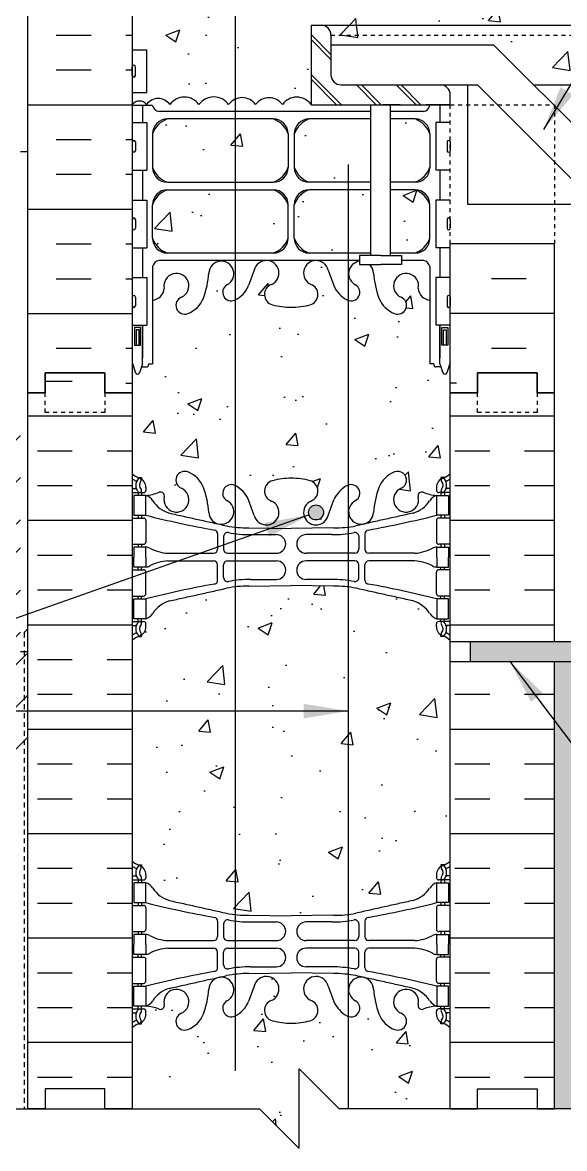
# Model space of a CAD drawing. Header units: inches. Extents: x 165.3 to 223.2, y 175.4 to 253.3.
# Drawn here: x 184.97 to 198.61, y 206.06 to 234.36 of the extents above; entities that cross this region are included whole.
import ezdxf

# ---------------------------------------------------------------- set-up
doc = ezdxf.new("R2010")
doc.units = ezdxf.units.IN
doc.header["$LTSCALE"] = 0.5
doc.header["$MEASUREMENT"] = 0
doc.linetypes.add('DASHED2', pattern=[0.375, 0.25, -0.125])
doc.linetypes.add('HIDDEN2', pattern=[0.1875, 0.125, -0.0625])
for name, color, linetype in [('HATCH', 12, 'Continuous'), ('Hidden2', 12, 'HIDDEN2'), ('line25', 2, 'Continuous'), ('LINE3', 3, 'Continuous'), ('LINE50', 5, 'Continuous'), ('LINE9', 9, 'Continuous'), ('TEXT', 4, 'Continuous'), ('Web_Edge', 9, 'Continuous')]:
    doc.layers.add(name, color=color, linetype=linetype)
doc.styles.add('DIM', font='romans.shx', dxfattribs={"width": 0.7})
doc.dimstyles.new('ext_12', dxfattribs={"dimscale": 12, "dimtxt": 0.075, "dimasz": 0.09375, "dimexe": 0.09375, "dimexo": 0.0625, "dimgap": 0.0625, "dimtad": 1, "dimdec": 1, "dimzin": 2, "dimdsep": 46, "dimlunit": 4, "dimtxsty": 'DIM', "dimcen": 0.09, "dimdle": 0.09375, "dimclrt": 4, "dimadec": 0, "dimazin": 0, "dimtfac": 1, "dimtdec": 1, "dimtmove": 2, "dimatfit": 3, "dimfxl": 1, "dimfrac": 2, "dimtolj": 1, "dimtzin": 0, "dimarcsym": 0})
pattern_1 = [(50, (0, 0), (3.5863, -0.31376), [0.375, -4.125]), (355, (0, 0), (-0.693757, 3.76096), [0.3, -3.3]), (100.4514, (0.299, -0.026), (2.892544, 3.4472), [0.3187, -3.50571]), (46.1842, (0, 1), (5.336207, -0.827596), [0.5625, -6.1875]), (96.6356, (0.4447, 0.931), (4.67331, 4.87059), [0.47805, -5.25857]), (351.1842, (0, 1), (4.67331, 4.87059), [0.45, -4.95]), (21, (0.5, 0.75), (2.984535, -2.013094), [0.375, -4.125]), (326, (0.5, 0.75), (1.216577, 3.62575), [0.3, -3.3]), (71.4514, (0.7487, 0.5822), (4.201112, 1.612656), [0.3187, -3.50571]), (37.5, (0, 0), (0.0607993, 1.6644693), [0, -3.26, 0, -3.35, 0, -3.3125]), (7.5, (0, 0), (1.315348, 1.972059), [0, -1.91, 0, -3.185, 0, -1.2625]), (327.5, (-1.115, 0), (2.669112, -0.1127744), [0, -1.25, 0, -3.9, 0, -5.175]), (317.5, (-1.615, 0), (2.915931, 0.500525), [0, -1.625, 0, -2.59, 0, -3.675])]

msp = doc.modelspace()

# ---------------------------------------------------------------- hatches: boundary and pattern name
at = {"layer": 'HATCH'}
h = msp.add_hatch(dxfattribs=at)
h.set_pattern_fill('AR-CONC', color=256, scale=0.5)
h.set_pattern_definition(pattern_1)
h.paths.add_polyline_path([(192.233, 234.298), (192.483, 234.298), (222.248, 234.298), (222.248, 235.548), (195.733, 235.548), (195.733, 235.632, 0.356777), (195.444, 235.501, 0.77579), (195.4, 235.597, 0.520567), (194.982, 235.597, 0.520567), (194.642, 235.597, 0.520567), (194.318, 235.558, 0.520567), (194.003, 235.558, 0.520567), (193.655, 235.558, 0.520567), (193.363, 235.558, 0.542707), (193.231, 235.548, 0.542707), (193.1, 235.558, 0.520567), (192.808, 235.558, 0.520567), (192.46, 235.558, 0.520567), (192.144, 235.558, 0.520567), (191.82, 235.597, 0.520567), (191.481, 235.597, 0.520567), (191.062, 235.597, 0.77579), (191.019, 235.501, 0.570299), (190.588, 235.534, 0.520567), (190.344, 235.534, 0.520567), (190.02, 235.534, 0.520567), (189.751, 235.534, 0.520567), (189.325, 235.534, 0.520567), (188.938, 235.534, 0.520567), (188.796, 235.534, 0.520567), (188.535, 235.542, 0.465708), (188.243, 235.557), (188.243, 234.972), (188.098, 234.972), (188.098, 234.432), (187.733, 234.432), (187.733, 233.682), (188.098, 233.682), (188.098, 232.602), (187.733, 232.602), (187.733, 232.294, -0.531885), (188.089, 232.3, -0.520567), (188.678, 232.3, -0.520567), (189.412, 232.3, -0.520567), (190.158, 232.3, -0.520567), (190.838, 232.3, -0.520567), (191.511, 232.3, -0.520546), (192.233, 232.3)])
h.paths.add_polyline_path([(195.223, 227.387, -0.380392), (194.93, 227.682, 2.087231), (194.496, 227.458, -1), (194.332, 227.049, -0.227838), (193.928, 227.473, -0.06598), (193.803, 228.082, 0.180224), (193.707, 228.279), (193.454, 228.279), (193.454, 228.362, 0.717886), (193.332, 227.781, -1.059167), (193.126, 227.399, -0.16372), (192.804, 227.753), (192.662, 228.14, 1.612474), (192.23, 227.78, -0.734872), (192.207, 227.269, -0.068475), (191.733, 227.207, -0.068475), (191.259, 227.269, -0.734872), (191.235, 227.78, 1.612474), (190.804, 228.14), (190.661, 227.753, -0.16372), (190.339, 227.399, -1.059167), (190.133, 227.781, 1.629604), (189.662, 228.082, -0.06598), (189.538, 227.473, -0.227838), (189.133, 227.049, -1), (188.97, 227.458, 2.087231), (188.536, 227.682, -0.380397), (188.243, 227.387), (188.243, 225.786), (188.143, 225.786), (188.143, 225.756, -0.414214), (188.093, 225.706), (187.967, 225.706), (187.924, 225.574, -0.725737), (187.818, 225.556), (187.733, 225.816), (187.733, 225.057), (187.733, 223.023, 0.088416), (187.879, 222.925), (187.969, 222.925), (187.969, 222.884, -0.249069), (188.079, 222.676), (188.079, 222.609, -0.414214), (188.016, 222.546), (188.074, 222.476, 0.085348), (188.403, 222.552, -0.669601), (188.536, 222.432, 2.087231), (188.97, 222.657, -1), (189.133, 223.065, -0.227838), (189.538, 222.641, -0.06598), (189.662, 222.032, 1.629604), (190.133, 222.333, -1.059167), (190.339, 222.715, -0.16372), (190.661, 222.361), (190.804, 221.974, 1.612474), (191.235, 222.334, -0.734872), (191.259, 222.845, -0.068475), (191.733, 222.907, -0.068475), (192.207, 222.845, -0.734872), (192.23, 222.334, 1.612474), (192.662, 221.974), (192.804, 222.361, -0.16372), (193.126, 222.715, -1.059167), (193.332, 222.333, 1.629604), (193.803, 222.032, -0.06598), (193.928, 222.641, -0.227838), (194.332, 223.065, -1), (194.496, 222.657, 2.087231), (194.93, 222.432, -0.669601), (195.062, 222.552, 0.085348), (195.392, 222.476), (195.449, 222.546, -0.414214), (195.387, 222.609), (195.387, 222.676, -0.249069), (195.497, 222.884), (195.497, 222.925), (195.587, 222.925, 0.088416), (195.733, 223.023), (195.733, 225.057), (195.733, 225.816), (195.654, 225.574, -0.725737), (195.548, 225.556), (195.499, 225.706), (195.373, 225.706, -0.414214), (195.323, 225.756), (195.323, 225.786), (195.223, 225.786)])
h.paths.add_polyline_path([(191.936, 208.057), (192.936, 207.057), (195.733, 207.057), (195.733, 209.091, 0.088416), (195.587, 209.189), (195.497, 209.189), (195.497, 209.23, -0.249069), (195.387, 209.438), (195.387, 209.505, -0.414214), (195.449, 209.568), (195.392, 209.638, 0.085348), (195.062, 209.562, -0.669601), (194.93, 209.682, 2.087231), (194.496, 209.458, -1), (194.332, 209.049, -0.227838), (193.928, 209.473, -0.06598), (193.803, 210.082, 1.629604), (193.332, 209.781, -1.059167), (193.126, 209.399, -0.16372), (192.804, 209.753), (192.662, 210.14, 1.612474), (192.23, 209.78, -0.734872), (192.207, 209.269, -0.068475), (191.733, 209.207, -0.068475), (191.259, 209.269, -0.734872), (191.235, 209.78, 1.612474), (190.804, 210.14), (190.661, 209.753, -0.16372), (190.339, 209.399, -1.059167), (190.133, 209.781, 1.629604), (189.662, 210.082, -0.06598), (189.538, 209.473, -0.227838), (189.133, 209.049, -1), (188.97, 209.458, 2.087231), (188.536, 209.682, -0.669601), (188.403, 209.562, 0.085348), (188.074, 209.638), (188.016, 209.568, -0.414214), (188.079, 209.505), (188.079, 209.438, -0.249069), (187.969, 209.23), (187.969, 209.189), (187.879, 209.189, 0.088416), (187.733, 209.091), (187.733, 207.057), (190.936, 207.057), (191.936, 206.057)])
edge = h.paths.add_edge_path()
edge.add_arc((195.387, 218.469), 0.5, 46.2109, 66.4218)
edge.add_line((195.587, 218.928), (195.497, 218.928))
edge.add_line((195.497, 218.928), (195.497, 218.969))
edge.add_arc((195.637, 219.176), 0.25, 180, 235.9442, ccw=False)
edge.add_line((195.387, 219.176), (195.387, 219.244))
edge.add_arc((195.449, 219.244), 0.0625, 90, 180, ccw=False)
edge.add_line((195.449, 219.306), (195.392, 219.376))
edge.add_arc((195.514, 219.719), 0.364, 212.0424, 250.3387, ccw=False)
edge.add_arc((194.591, 219.108), 0.743, 34.228, 73.8107)
edge.add_spline(control_points=[(194.798, 219.822), (193.361, 220.142)], knot_values=[0, 0, 1, 1], degree=1, periodic=0)
edge.add_arc((192.805, 217.211), 2.984, 79.2546, 90.0995)
edge.add_line((192.799, 220.195), (191.733, 220.21))
edge.add_line((191.733, 220.21), (190.666, 220.195))
edge.add_arc((190.661, 217.211), 2.984, 89.9005, 100.7454)
edge.add_spline(control_points=[(190.105, 220.142), (188.667, 219.822)], knot_values=[0, 0, 1, 1], degree=1, periodic=0)
edge.add_arc((188.874, 219.108), 0.743, 106.1893, 145.772)
edge.add_arc((187.951, 219.719), 0.364, 289.6613, 327.9576, ccw=False)
edge.add_line((188.074, 219.376), (188.016, 219.306))
edge.add_arc((188.016, 219.244), 0.0625, 0, 90, ccw=False)
edge.add_line((188.079, 219.244), (188.079, 219.176))
edge.add_arc((187.829, 219.176), 0.25, 304.0558, 360, ccw=False)
edge.add_line((187.969, 218.969), (187.969, 218.928))
edge.add_line((187.969, 218.928), (187.879, 218.928))
edge.add_arc((188.079, 218.469), 0.5, 113.5782, 133.7891)
edge.add_line((187.733, 218.83), (187.733, 213.284))
edge.add_arc((188.079, 213.645), 0.5, 226.2109, 246.4218)
edge.add_line((187.879, 213.186), (187.969, 213.186))
edge.add_line((187.969, 213.186), (187.969, 213.145))
edge.add_arc((187.829, 212.938), 0.25, 0, 55.9442, ccw=False)
edge.add_line((188.079, 212.938), (188.079, 212.87))
edge.add_arc((188.016, 212.87), 0.0625, -90, 0, ccw=False)
edge.add_line((188.016, 212.808), (188.074, 212.738))
edge.add_arc((187.951, 212.395), 0.364, 32.0424, 70.3387, ccw=False)
edge.add_arc((188.874, 213.006), 0.743, 214.228, 253.8107)
edge.add_spline(control_points=[(188.667, 212.292), (190.105, 211.972)], knot_values=[0, 0, 1, 1], degree=1, periodic=0)
edge.add_arc((190.661, 214.903), 2.984, 259.2546, 270.0995)
edge.add_line((190.666, 211.919), (191.733, 211.904))
edge.add_line((191.733, 211.904), (192.799, 211.919))
edge.add_arc((192.805, 214.903), 2.984, 269.9005, 280.7454)
edge.add_spline(control_points=[(193.361, 211.972), (194.798, 212.292)], knot_values=[0, 0, 1, 1], degree=1, periodic=0)
edge.add_arc((194.591, 213.006), 0.743, 286.1893, 325.772)
edge.add_arc((195.514, 212.395), 0.364, 109.6613, 147.9576, ccw=False)
edge.add_line((195.392, 212.738), (195.449, 212.808))
edge.add_arc((195.449, 212.87), 0.0625, 180, 270, ccw=False)
edge.add_line((195.387, 212.87), (195.387, 212.938))
edge.add_arc((195.637, 212.938), 0.25, 124.0558, 180, ccw=False)
edge.add_line((195.497, 213.145), (195.497, 213.186))
edge.add_line((195.497, 213.186), (195.587, 213.186))
edge.add_arc((195.387, 213.645), 0.5, 293.5782, 313.7891)
edge.add_line((195.733, 213.284), (195.733, 218.83))
h.paths.add_polyline_path([(195.733, 245.091, 0.088416), (195.587, 245.189), (195.497, 245.189), (195.497, 245.23, -0.249069), (195.387, 245.438), (195.387, 245.505, -0.414214), (195.449, 245.568), (195.392, 245.638, 0.085348), (195.062, 245.562, -0.669601), (194.93, 245.682, 2.087231), (194.496, 245.458, -1), (194.332, 245.049, -0.227838), (193.928, 245.473, -0.06598), (193.803, 246.082, 1.629604), (193.332, 245.781, -1.059167), (193.126, 245.399, -0.16372), (192.804, 245.753), (192.662, 246.14, 1.612474), (192.23, 245.78, -0.734872), (192.207, 245.269, -0.068475), (191.733, 245.207, -0.068475), (191.259, 245.269, -0.734872), (191.235, 245.78, 1.612474), (190.804, 246.14), (190.661, 245.753, -0.16372), (190.339, 245.399, -1.059167), (190.133, 245.781, 1.629604), (189.662, 246.082, -0.06598), (189.538, 245.473, -0.227838), (189.133, 245.049, -1), (188.97, 245.458, 2.087231), (188.536, 245.682, -0.669601), (188.403, 245.562, 0.085348), (188.074, 245.638), (188.016, 245.568, -0.414214), (188.079, 245.505), (188.079, 245.438, -0.249069), (187.969, 245.23), (187.969, 245.189), (187.879, 245.189, 0.088416), (187.733, 245.091), (187.733, 243.057), (187.733, 242.298), (187.812, 242.54, -0.725737), (187.918, 242.558), (187.967, 242.408), (188.093, 242.408, -0.414214), (188.143, 242.358), (188.143, 242.328), (188.243, 242.328), (188.243, 240.727, -0.380397), (188.536, 240.432, 2.087231), (188.97, 240.657, -1), (189.133, 241.065, -0.227838), (189.538, 240.641, -0.06598), (189.662, 240.032, 1.629604), (190.133, 240.333, -1.059167), (190.339, 240.715, -0.16372), (190.661, 240.361), (190.804, 239.974, 1.612474), (191.235, 240.334, -0.734872), (191.259, 240.845, -0.068475), (191.733, 240.907, -0.068475), (192.207, 240.845, -0.734872), (192.23, 240.334, 1.612474), (192.662, 239.974), (192.804, 240.361, -0.16372), (193.126, 240.715, -1.059167), (193.332, 240.333, 1.629604), (193.803, 240.032, -0.06598), (193.928, 240.641, -0.227838), (194.332, 241.065, -1), (194.496, 240.657, 2.087231), (194.93, 240.432, -0.380392), (195.223, 240.727), (195.223, 242.328), (195.323, 242.328), (195.323, 242.358, -0.414214), (195.373, 242.408), (195.499, 242.408), (195.542, 242.54, -0.725737), (195.648, 242.558), (195.733, 242.298), (195.733, 243.057)])
edge = h.paths.add_edge_path()
edge.add_line((195.733, 252.057), (192.733, 252.057))
edge.add_line((192.733, 252.057), (191.733, 253.057))
edge.add_line((191.733, 253.057), (191.733, 251.057))
edge.add_line((191.733, 251.057), (190.733, 252.057))
edge.add_line((190.733, 252.057), (187.733, 252.057))
edge.add_line((187.733, 252.057), (187.733, 249.284))
edge.add_arc((188.079, 249.645), 0.5, 226.2109, 246.4218)
edge.add_line((187.879, 249.186), (187.969, 249.186))
edge.add_line((187.969, 249.186), (187.969, 249.145))
edge.add_arc((187.829, 248.938), 0.25, 0, 55.9442, ccw=False)
edge.add_line((188.079, 248.938), (188.079, 248.87))
edge.add_arc((188.016, 248.87), 0.0625, -90, 0, ccw=False)
edge.add_line((188.016, 248.808), (188.074, 248.738))
edge.add_arc((187.951, 248.395), 0.364, 32.0424, 70.3387, ccw=False)
edge.add_arc((188.874, 249.006), 0.743, 214.228, 253.8107)
edge.add_spline(control_points=[(188.667, 248.292), (190.105, 247.972)], knot_values=[0, 0, 1, 1], degree=1, periodic=0)
edge.add_arc((190.661, 250.903), 2.984, 259.2546, 270.0995)
edge.add_line((190.666, 247.919), (191.733, 247.904))
edge.add_line((191.733, 247.904), (192.799, 247.919))
edge.add_arc((192.805, 250.903), 2.984, 269.9005, 280.7454)
edge.add_spline(control_points=[(193.361, 247.972), (194.798, 248.292)], knot_values=[0, 0, 1, 1], degree=1, periodic=0)
edge.add_arc((194.591, 249.006), 0.743, 286.1893, 325.772)
edge.add_arc((195.514, 248.395), 0.364, 109.6613, 147.9576, ccw=False)
edge.add_line((195.392, 248.738), (195.449, 248.808))
edge.add_arc((195.449, 248.87), 0.0625, 180, 270, ccw=False)
edge.add_line((195.387, 248.87), (195.387, 248.938))
edge.add_arc((195.637, 248.938), 0.25, 124.0558, 180, ccw=False)
edge.add_line((195.497, 249.145), (195.497, 249.186))
edge.add_line((195.497, 249.186), (195.587, 249.186))
edge.add_arc((195.387, 249.645), 0.5, 293.5782, 313.7891)
edge.add_line((195.733, 249.284), (195.733, 252.057))
h.paths.add_polyline_path([(191.656, 229.784, 0.225652), (191.281, 230.159), (188.618, 230.159, 0.225652), (188.243, 229.784), (188.243, 228.943, 0.225652), (188.618, 228.568), (191.281, 228.568, 0.225652), (191.656, 228.943)])
h.paths.add_polyline_path([(191.656, 231.565, 0.225652), (191.281, 231.94), (188.618, 231.94, 0.225652), (188.243, 231.565), (188.243, 230.724, 0.225652), (188.618, 230.349), (191.281, 230.349, 0.225652), (191.656, 230.724)])
h.paths.add_polyline_path([(193.733, 231.94), (192.184, 231.94, 0.225652), (191.809, 231.565), (191.809, 230.724, 0.225652), (192.184, 230.349), (193.733, 230.349)])
h.paths.add_polyline_path([(193.733, 230.159), (192.184, 230.159, 0.225652), (191.809, 229.784), (191.809, 228.943, 0.225652), (192.184, 228.568), (193.733, 228.568)])
h.paths.add_polyline_path([(195.223, 231.565, 0.225652), (194.848, 231.94), (194.233, 231.94), (194.233, 230.349), (194.848, 230.349, 0.225652), (195.223, 230.724)])
h.paths.add_polyline_path([(195.223, 229.784, 0.225652), (194.848, 230.159), (194.233, 230.159), (194.233, 228.568), (194.848, 228.568, 0.225652), (195.223, 228.943)])
h.paths.add_polyline_path([(191.656, 237.39, 0.225652), (191.281, 237.765), (188.618, 237.765, 0.225652), (188.243, 237.39), (188.243, 236.549, 0.225652), (188.618, 236.174), (191.281, 236.174, 0.225652), (191.656, 236.549)])
h.paths.add_polyline_path([(195.223, 237.39, 0.225652), (194.848, 237.765), (192.184, 237.765, 0.225652), (191.809, 237.39), (191.809, 236.549, 0.225652), (192.184, 236.174), (194.848, 236.174, 0.225652), (195.223, 236.549)])
h.paths.add_polyline_path([(195.223, 239.171, 0.225652), (194.848, 239.546), (192.184, 239.546, 0.225652), (191.809, 239.171), (191.809, 238.33, 0.225652), (192.184, 237.955), (194.848, 237.955, 0.225652), (195.223, 238.33)])
h.paths.add_polyline_path([(191.656, 239.171, 0.225652), (191.281, 239.546), (188.618, 239.546, 0.225652), (188.243, 239.171), (188.243, 238.33, 0.225652), (188.618, 237.955), (191.281, 237.955, 0.225652), (191.656, 238.33)])
h.paths.add_polyline_path([(195.223, 235.838, 0.268138), (195.062, 235.986), (188.404, 235.986, 0.268156), (188.243, 235.838), (188.243, 235.557, -0.465708), (188.535, 235.542, -0.520567), (188.796, 235.534, -0.520567), (188.938, 235.534, -0.520567), (189.325, 235.534, -0.520567), (189.751, 235.534, -0.520567), (190.02, 235.534, -0.520567), (190.344, 235.534, -0.520567), (190.588, 235.534, -0.520567), (190.999, 235.534, -0.520567), (191.062, 235.597, -0.520567), (191.481, 235.597, -0.520567), (191.82, 235.597, -0.520567), (192.144, 235.558, -0.520567), (192.46, 235.558, -0.520567), (192.808, 235.558, -0.520567), (193.1, 235.558, -0.542707), (193.231, 235.548, -0.542707), (193.363, 235.558, -0.520567), (193.655, 235.558, -0.520567), (194.003, 235.558, -0.520567), (194.318, 235.558, -0.520567), (194.642, 235.597, -0.520567), (194.982, 235.597, -0.277855), (195.223, 235.704)])
h.paths.add_polyline_path([(222.248, 234.048), (192.733, 234.048), (192.733, 233.798), (196.834, 233.798), (197.834, 232.798), (222.248, 232.798)], flags=17)
h = msp.add_hatch(dxfattribs=at)
h.set_pattern_fill('AR-SAND', color=256, scale=0.25, style=0)
h.set_pattern_definition([(37.5, (198.7544, 241.9739), (-0.0157483, 0.481706), [0, -0.38, 0, -0.425, 0, -0.40625]), (7.5, (198.7544, 241.9739), (0.442444, 0.705537), [0, -0.205, 0, -0.3425, 0, -0.13125]), (327.5, (198.4469, 241.9739), (0.7785355, 0.0014148), [0, -0.125, 0, -0.45, 0, -0.5875]), (317.5, (198.4469, 241.9739), (0.751532, 0.219419), [0, -0.0625, 0, -0.295, 0, -0.3375])])
h.paths.add_polyline_path([(198.858, 252.057), (198.358, 252.057), (198.358, 243.057), (198.358, 235.548), (198.858, 235.548)])
h.paths.add_polyline_path([(198.858, 218.298), (198.358, 218.298), (198.358, 207.057), (198.858, 207.057)])
h.paths.add_polyline_path([(222.248, 218.298), (222.248, 218.798), (196.233, 218.798), (196.233, 218.298)])
h = msp.add_hatch(dxfattribs=at)
h.set_pattern_fill('INSUL', color=256, scale=7, style=0)
h.set_pattern_definition([(0, (-2738.4288, -171.9525), (0, 2.625), []), (0, (-2738.4288, -171.0775), (0, 2.625), [0.875, -0.875]), (0, (-2738.4288, -170.2025), (0, 2.625), [0.875, -0.875])])
h.paths.add_polyline_path([(185.108, 225.057), (185.545, 225.057), (185.545, 225.557), (187.045, 225.557), (187.045, 225.057), (187.733, 225.057), (187.733, 243.057), (187.045, 243.057), (187.045, 243.557), (185.545, 243.557), (185.545, 243.057), (185.108, 243.057)])
h = msp.add_hatch(dxfattribs=at)
h.set_pattern_fill('AR-CONC', color=256, scale=0.5)
h.set_pattern_definition(pattern_1)
h.paths.add_polyline_path([(222.248, 234.298), (192.483, 234.298, -0.414214), (192.733, 234.048), (222.248, 234.048)])
h = msp.add_hatch(dxfattribs=at)
h.set_pattern_fill('INSUL', color=256, scale=7, style=0)
h.set_pattern_definition([(0, (197.5985, 221.849), (0, 2.625), []), (0, (197.5985, 222.724), (0, 2.625), [0.875, -0.875]), (0, (197.5985, 223.599), (0, 2.625), [0.875, -0.875])])
h.paths.add_polyline_path([(198.358, 225.057), (197.92, 225.057), (197.92, 224.557), (196.42, 224.557), (196.42, 225.057), (195.733, 225.057), (195.733, 218.798), (198.358, 218.798)])
h.paths.add_polyline_path([(198.358, 218.298), (195.733, 218.298), (195.733, 207.057), (198.358, 207.057)])
h.paths.add_polyline_path([(185.108, 207.057), (185.545, 207.057), (185.545, 207.557), (187.045, 207.557), (187.045, 207.057), (187.733, 207.057), (187.733, 225.057), (187.045, 225.057), (187.045, 225.557), (185.545, 225.557), (185.545, 225.057), (185.108, 225.057)])
h = msp.add_hatch(dxfattribs=at)
h.set_pattern_fill('EARTH', color=256, scale=8, angle=45, style=0)
h.set_pattern_definition([(45, (77.2483, 37.8244), (2e-16, 2.828427), [2, -2]), (45, (76.718, 38.3547), (2e-16, 2.828427), [2, -2]), (45, (76.1877, 38.885), (2e-16, 2.828427), [2, -2]), (135, (76.1877, 39.2386), (-2.828427, 4e-16), [2, -2]), (135, (76.718, 39.769), (-2.828427, 4e-16), [2, -2]), (135, (77.2483, 40.2993), (-2.828427, 4e-16), [2, -2])])
h.paths.add_polyline_path([(184.92, 224.548), (166.924, 224.233), (166.924, 223.124), (168.357, 222.198), (170.405, 221.264), (173.121, 219.04), (175.48, 217.75), (179.977, 216.46), (185.108, 216.069), (185.108, 218.548), (184.92, 218.548)])
at = {"layer": 'LINE3'}
msp.add_hatch(color=256, dxfattribs=at).paths.add_polyline_path([(192.169, 222.047, 1), (192.544, 222.047, 1)])

# ---------------------------------------------------------------- linework, layer by layer
at = {"layer": 'HATCH'}
for p, q in [((192.233, 234.062), (192.733, 233.562)), ((192.233, 233.937), (192.733, 233.437)), ((192.233, 233.062), (192.997, 232.298)), ((192.233, 232.937), (192.872, 232.298)), ((193.372, 232.798), (193.872, 232.298)), ((193.497, 232.798), (193.997, 232.298)), ((194.372, 232.798), (194.872, 232.298)), ((194.497, 232.798), (194.997, 232.298)), ((197.644, 228.798), (196.769, 228.798)), ((197.644, 227.923), (196.769, 227.923)), ((198.358, 227.048), (195.733, 227.048)), ((197.644, 226.173), (196.769, 226.173)), ((195.894, 225.298), (195.733, 225.298))]:
    msp.add_line(p, q, dxfattribs=at)
msp.add_lwpolyline([(192.233, 232.3, 0.520567), (191.511, 232.3, 0.520567), (190.838, 232.3, 0.520567), (190.158, 232.3, 0.520567), (189.412, 232.3, 0.520567), (188.678, 232.3, 0.520567), (188.089, 232.3, 0.520567), (187.737, 232.3)], format="xyb", dxfattribs=at)
at = {"layer": 'Hidden2', "linetype": 'HIDDEN2'}
msp.add_line((192.733, 234.048), (222.248, 234.048), dxfattribs=at)
at = {"layer": 'Hidden2'}
for p, q in [((195.733, 228.798), (195.733, 232.298)), ((195.733, 232.298), (198.358, 232.298)), ((198.358, 232.298), (198.358, 228.798))]:
    msp.add_line(p, q, dxfattribs=at)
at = {"layer": 'line25'}
for p, q in [((187.733, 243.057), (187.733, 225.057)), ((192.233, 234.298), (192.233, 232.298)), ((192.233, 234.298), (192.483, 234.298)), ((192.733, 234.048), (192.733, 233.048)), ((187.733, 233.682), (188.098, 233.682)), ((188.098, 232.602), (188.098, 233.682)), ((192.983, 232.798), (195.483, 232.798)), ((187.733, 232.602), (188.098, 232.602)), ((195.733, 232.298), (195.733, 232.548)), ((192.233, 232.298), (195.733, 232.298)), ((193.733, 228.505), (193.733, 232.298)), ((194.233, 228.505), (194.233, 232.298)), ((187.733, 231.852), (188.098, 231.852)), ((188.098, 231.852), (188.098, 230.652)), ((195.733, 231.852), (195.368, 231.852)), ((195.368, 231.852), (195.368, 230.652)), ((187.733, 230.652), (188.098, 230.652)), ((195.733, 230.652), (195.368, 230.652)), ((187.733, 229.902), (188.098, 229.902)), ((188.098, 229.902), (188.098, 228.702)), ((195.733, 229.902), (195.368, 229.902)), ((195.368, 229.902), (195.368, 228.702)), ((195.733, 225.057), (195.733, 228.798)), ((198.358, 228.798), (195.733, 228.798)), ((187.733, 228.702), (188.098, 228.702)), ((195.733, 228.702), (195.368, 228.702)), ((187.733, 227.952), (188.098, 227.952)), ((188.098, 227.952), (188.098, 226.752)), ((195.733, 227.952), (195.368, 227.952)), ((195.368, 227.952), (195.368, 226.752)), ((187.733, 226.752), (188.098, 226.752)), ((195.733, 226.752), (195.368, 226.752)), ((187.733, 225.057), (187.733, 207.057)), ((195.733, 207.057), (195.733, 225.057))]:
    msp.add_line(p, q, dxfattribs=at)
for points in [[(193.983, 228.505), (193.454, 228.505), (193.454, 228.279), (193.983, 228.279)], [(193.983, 228.505), (194.511, 228.505), (194.511, 228.279), (194.252, 228.279)], [(194.252, 228.279), (193.983, 228.279)]]:
    msp.add_lwpolyline(points, dxfattribs=at)
for centre, start, end in [((192.483, 234.048), 0, 90), ((192.983, 233.048), 180, 270), ((195.483, 232.548), 0, 90)]:
    msp.add_arc(centre, 0.25, start, end, dxfattribs=at)
at = {"layer": 'LINE3'}
for p, q in [((190.319, 252.057), (190.319, 208.013)), ((193.167, 230.798), (193.167, 207.057))]:
    msp.add_line(p, q, dxfattribs=at)
msp.add_circle((192.357, 222.047), 0.188, dxfattribs=at)
at = {"layer": 'LINE50'}
for p, q in [((185.108, 225.057), (185.108, 243.057)), ((198.358, 225.057), (198.358, 228.798)), ((185.108, 207.057), (185.108, 225.057)), ((198.358, 218.798), (198.358, 225.057)), ((198.358, 207.057), (198.358, 218.298))]:
    msp.add_line(p, q, dxfattribs=at)
for points in [[(185.108, 225.057), (185.545, 225.057), (185.545, 225.557), (187.045, 225.557), (187.045, 225.057), (187.733, 225.057)], [(187.733, 225.057), (187.045, 225.057), (187.045, 225.557), (185.545, 225.557), (185.545, 225.057), (185.108, 225.057)], [(198.358, 225.057), (197.92, 225.057), (197.92, 225.557), (196.42, 225.557), (196.42, 225.057), (195.733, 225.057)], [(195.733, 225.057), (196.42, 225.057), (196.42, 225.557), (197.92, 225.557), (197.92, 225.057), (198.358, 225.057)], [(187.733, 207.057), (187.045, 207.057), (187.045, 207.557), (185.545, 207.557), (185.545, 207.057), (185.108, 207.057)], [(195.733, 207.057), (196.42, 207.057), (196.42, 207.557), (197.92, 207.557), (197.92, 207.057), (198.358, 207.057)]]:
    msp.add_lwpolyline(points, dxfattribs=at)
at = {"layer": 'LINE9'}
for p, q in [((192.483, 234.298), (222.248, 234.298)), ((196.834, 233.798), (192.733, 233.798)), ((196.834, 233.798), (209.459, 221.173)), ((187.773, 233.292), (187.773, 233.292)), ((187.733, 233.032), (187.733, 233.252)), ((187.733, 233.197), (187.733, 233.197)), ((187.733, 233.087), (187.733, 233.087)), ((187.773, 232.992), (187.773, 232.992)), ((187.813, 233.032), (187.813, 233.252)), ((195.483, 232.798), (196.42, 232.798)), ((196.17, 232.798), (196.17, 229.798)), ((196.42, 232.798), (208.045, 221.173)), ((197.834, 232.798), (222.248, 232.798)), ((194.471, 232.298), (194.046, 232.298)), ((195.733, 232.298), (195.128, 232.298)), ((195.733, 232.298), (195.152, 232.298)), ((187.733, 231.362), (187.733, 231.142)), ((187.733, 231.307), (187.733, 231.307)), ((187.773, 231.402), (187.773, 231.402)), ((187.813, 231.362), (187.813, 231.142)), ((195.653, 231.362), (195.653, 231.142)), ((195.693, 231.402), (195.693, 231.402)), ((195.733, 231.362), (195.733, 231.142)), ((195.733, 231.307), (195.733, 231.307)), ((184.92, 231.122), (185.108, 231.122)), ((187.733, 231.197), (187.733, 231.197)), ((187.773, 231.102), (187.773, 231.102)), ((195.693, 231.102), (195.693, 231.102)), ((195.733, 231.197), (195.733, 231.197)), ((196.17, 229.798), (199.42, 229.798)), ((187.733, 229.412), (187.733, 229.192)), ((187.733, 229.357), (187.733, 229.357)), ((187.813, 229.412), (187.813, 229.192)), ((195.653, 229.412), (195.653, 229.192)), ((195.733, 229.412), (195.733, 229.192)), ((195.733, 229.357), (195.733, 229.357)), ((187.733, 229.247), (187.733, 229.247)), ((187.773, 229.152), (187.773, 229.152)), ((195.693, 229.152), (195.693, 229.152)), ((195.733, 229.247), (195.733, 229.247)), ((187.733, 227.462), (187.733, 227.242)), ((187.733, 227.407), (187.733, 227.407)), ((187.773, 227.502), (187.773, 227.502)), ((187.813, 227.462), (187.813, 227.242)), ((195.653, 227.462), (195.653, 227.242)), ((195.693, 227.502), (195.693, 227.502)), ((195.733, 227.462), (195.733, 227.242)), ((195.733, 227.407), (195.733, 227.407)), ((187.733, 227.297), (187.733, 227.297)), ((187.773, 227.202), (187.773, 227.202)), ((195.693, 227.202), (195.693, 227.202)), ((195.733, 227.297), (195.733, 227.297)), ((184.92, 218.548), (185.108, 218.548)), ((199.545, 218.798), (195.733, 218.798)), ((196.233, 218.798), (196.233, 218.298)), ((195.733, 218.298), (222.248, 218.298)), ((191.936, 206.057), (191.936, 208.057)), ((191.936, 208.057), (192.936, 207.057)), ((184.014, 207.057), (190.936, 207.057)), ((190.936, 207.057), (191.936, 206.057)), ((199.858, 207.057), (192.936, 207.057))]:
    msp.add_line(p, q, dxfattribs=at)
at = {"layer": 'LINE9', "linetype": 'DASHED2'}
for q in [(185.108, 219.123), (185.014, 207.057)]:
    msp.add_line((185.014, 219.029), q, dxfattribs=at)
at = {"layer": 'LINE9', "linetype": 'DASHED2', "ltscale": 0.15}
for points in [[(187.045, 225.057), (187.045, 225.057), (187.045, 224.557), (185.545, 224.557), (185.545, 225.057), (185.545, 225.057)], [(197.92, 225.057), (197.92, 225.057), (197.92, 224.557), (196.42, 224.557), (196.42, 225.057), (196.42, 225.057)]]:
    msp.add_lwpolyline(points, dxfattribs=at)
at = {"layer": 'LINE9'}
for centre, start, end in [((187.773, 233.252), 90, 180), ((187.773, 233.252), 360, 90), ((187.773, 233.032), 180, 270), ((187.773, 233.032), 270, 0), ((187.773, 231.362), 90, 180), ((187.773, 231.362), 0, 90), ((195.693, 231.362), 90, 180), ((195.693, 231.362), 360, 90), ((187.773, 231.142), 180, 270), ((187.773, 231.142), 270, 0), ((195.693, 231.142), 180, 270), ((195.693, 231.142), 270, 0), ((187.773, 229.412), 90, 180), ((187.773, 229.412), 0, 90), ((195.693, 229.412), 90, 180), ((195.693, 229.412), 360, 90), ((187.773, 229.192), 180, 270), ((187.773, 229.192), 270, 0), ((195.693, 229.192), 180, 270), ((195.693, 229.192), 270, 0), ((187.773, 227.462), 90, 180), ((187.773, 227.462), 0, 90), ((195.693, 227.462), 90, 180), ((195.693, 227.462), 360, 90), ((187.773, 227.242), 180, 270), ((187.773, 227.242), 270, 0), ((195.693, 227.242), 180, 270), ((195.693, 227.242), 270, 0)]:
    msp.add_arc(centre, 0.04, start, end, dxfattribs=at)
at = {"layer": 'Web_Edge'}
for p, q in [((188.243, 232.276), (187.733, 232.276)), ((193.733, 232.128), (188.404, 232.128)), ((195.062, 232.128), (194.233, 232.128)), ((195.223, 232.298), (195.223, 232.276)), ((191.281, 231.94), (188.618, 231.94)), ((193.733, 231.94), (192.184, 231.94)), ((194.848, 231.94), (194.233, 231.94)), ((188.243, 231.565), (188.243, 230.724)), ((191.656, 231.565), (191.656, 230.724)), ((191.809, 231.566), (191.809, 230.725)), ((195.223, 231.565), (195.223, 230.724)), ((188.618, 230.349), (191.281, 230.349)), ((188.618, 230.159), (191.281, 230.159)), ((193.733, 230.349), (192.184, 230.349)), ((193.733, 230.159), (192.184, 230.159)), ((194.848, 230.349), (194.233, 230.349)), ((194.848, 230.159), (194.233, 230.159)), ((188.243, 228.943), (188.243, 229.784)), ((191.656, 228.943), (191.656, 229.784)), ((191.809, 228.942), (191.809, 229.783)), ((195.223, 228.943), (195.223, 229.784)), ((191.281, 228.568), (188.618, 228.568)), ((193.733, 228.568), (192.184, 228.568)), ((194.848, 228.568), (194.233, 228.568)), ((188.243, 228.232), (188.243, 225.786)), ((193.454, 228.381), (188.404, 228.381)), ((195.062, 228.381), (194.511, 228.381)), ((195.223, 228.232), (195.223, 225.786)), ((190.804, 228.14), (190.661, 227.753)), ((192.662, 228.14), (192.804, 227.753)), ((187.993, 225.786), (187.993, 226.752)), ((195.473, 225.786), (195.473, 226.752)), ((187.733, 225.816), (187.818, 225.556)), ((187.993, 225.786), (187.918, 225.556)), ((187.967, 225.706), (188.093, 225.706)), ((188.143, 225.786), (188.243, 225.786)), ((188.143, 225.786), (188.143, 225.756)), ((188.143, 225.756), (188.143, 225.756)), ((195.323, 225.786), (195.223, 225.786)), ((195.323, 225.786), (195.323, 225.756)), ((195.323, 225.756), (195.323, 225.756)), ((195.499, 225.706), (195.373, 225.706)), ((195.473, 225.786), (195.548, 225.556)), ((195.733, 225.816), (195.648, 225.556)), ((187.879, 222.925), (187.969, 222.925)), ((187.969, 222.925), (187.969, 222.884)), ((195.587, 222.925), (195.497, 222.925)), ((195.497, 222.925), (195.497, 222.884)), ((187.733, 222.646), (187.811, 222.646)), ((187.733, 222.546), (188.016, 222.546)), ((187.879, 222.546), (187.879, 222.476)), ((187.969, 222.546), (187.969, 222.476)), ((188.079, 222.676), (188.079, 222.609)), ((195.387, 222.676), (195.387, 222.609)), ((195.733, 222.546), (195.449, 222.546)), ((195.497, 222.546), (195.497, 222.476)), ((195.587, 222.546), (195.587, 222.476)), ((195.733, 222.646), (195.655, 222.646)), ((190.804, 221.974), (190.661, 222.361)), ((192.662, 221.974), (192.804, 222.361)), ((187.879, 221.976), (187.879, 221.906)), ((187.969, 221.976), (187.969, 221.906)), ((195.497, 221.976), (195.497, 221.906)), ((195.587, 221.976), (195.587, 221.906)), ((187.733, 221.906), (188.016, 221.906)), ((188.079, 221.844), (188.079, 221.309)), ((190.666, 221.658), (191.733, 221.643)), ((192.799, 221.658), (191.733, 221.643)), ((195.387, 221.844), (195.387, 221.309)), ((195.733, 221.906), (195.449, 221.906)), ((189.881, 221.507), (189.881, 221.122)), ((190.033, 221.444), (190.033, 221.122)), ((190.713, 221.49), (191.36, 221.49)), ((192.752, 221.49), (192.105, 221.49)), ((193.432, 221.444), (193.432, 221.122)), ((193.585, 221.507), (193.585, 221.122)), ((187.733, 221.246), (188.016, 221.246)), ((187.879, 221.246), (187.879, 221.176)), ((187.969, 221.246), (187.969, 221.176)), ((195.733, 221.246), (195.449, 221.246)), ((195.497, 221.246), (195.497, 221.176)), ((195.587, 221.246), (195.587, 221.176)), ((188.626, 221.021), (189.781, 221.022)), ((188.626, 220.832), (189.781, 220.831)), ((190.133, 221.022), (191.36, 221.022)), ((190.133, 220.831), (191.36, 220.831)), ((193.332, 221.022), (192.105, 221.022)), ((193.332, 220.831), (192.105, 220.831)), ((194.839, 221.021), (193.685, 221.022)), ((194.839, 220.832), (193.685, 220.831)), ((187.733, 220.606), (188.016, 220.606)), ((187.879, 220.606), (187.879, 220.676)), ((187.969, 220.606), (187.969, 220.676)), ((188.079, 220.009), (188.079, 220.544)), ((189.881, 220.346), (189.881, 220.731)), ((190.033, 220.408), (190.033, 220.731)), ((193.432, 220.408), (193.432, 220.731)), ((193.585, 220.346), (193.585, 220.731)), ((195.387, 220.009), (195.387, 220.544)), ((195.733, 220.606), (195.449, 220.606)), ((195.497, 220.606), (195.497, 220.676)), ((195.587, 220.606), (195.587, 220.676)), ((190.713, 220.363), (191.36, 220.363)), ((192.752, 220.363), (192.105, 220.363)), ((190.666, 220.195), (191.733, 220.21)), ((192.799, 220.195), (191.733, 220.21)), ((187.733, 219.946), (188.016, 219.946)), ((187.879, 219.876), (187.879, 219.946)), ((187.969, 219.876), (187.969, 219.946)), ((195.733, 219.946), (195.449, 219.946)), ((195.497, 219.876), (195.497, 219.946)), ((195.587, 219.876), (195.587, 219.946)), ((187.733, 219.306), (188.016, 219.306)), ((187.733, 219.206), (187.811, 219.206)), ((187.879, 219.306), (187.879, 219.376)), ((187.969, 219.306), (187.969, 219.376)), ((188.079, 219.176), (188.079, 219.244)), ((195.387, 219.176), (195.387, 219.244)), ((195.733, 219.306), (195.449, 219.306)), ((195.497, 219.306), (195.497, 219.376)), ((195.587, 219.306), (195.587, 219.376)), ((195.733, 219.206), (195.655, 219.206)), ((187.879, 218.928), (187.969, 218.928)), ((187.969, 218.928), (187.969, 218.969)), ((195.497, 218.928), (195.497, 218.969)), ((195.587, 218.928), (195.497, 218.928)), ((187.879, 213.186), (187.969, 213.186)), ((187.969, 213.186), (187.969, 213.145)), ((195.587, 213.186), (195.497, 213.186)), ((195.497, 213.186), (195.497, 213.145)), ((187.733, 212.908), (187.811, 212.908)), ((188.079, 212.938), (188.079, 212.87)), ((195.387, 212.938), (195.387, 212.87)), ((195.733, 212.908), (195.655, 212.908)), ((187.733, 212.808), (188.016, 212.808)), ((187.879, 212.808), (187.879, 212.738)), ((187.969, 212.808), (187.969, 212.738)), ((195.733, 212.808), (195.449, 212.808)), ((195.497, 212.808), (195.497, 212.738)), ((195.587, 212.808), (195.587, 212.738)), ((187.733, 212.168), (188.016, 212.168)), ((187.879, 212.238), (187.879, 212.168)), ((187.969, 212.238), (187.969, 212.168)), ((188.079, 212.105), (188.079, 211.57)), ((195.387, 212.105), (195.387, 211.57)), ((195.733, 212.168), (195.449, 212.168)), ((195.497, 212.238), (195.497, 212.168)), ((195.587, 212.238), (195.587, 212.168)), ((189.881, 211.768), (189.881, 211.383)), ((190.666, 211.919), (191.733, 211.904)), ((190.713, 211.752), (191.36, 211.752)), ((192.799, 211.919), (191.733, 211.904)), ((192.752, 211.752), (192.105, 211.752)), ((193.585, 211.768), (193.585, 211.383)), ((187.733, 211.508), (188.016, 211.508)), ((187.879, 211.508), (187.879, 211.438)), ((187.969, 211.508), (187.969, 211.438)), ((190.033, 211.706), (190.033, 211.383)), ((193.432, 211.706), (193.432, 211.383)), ((195.733, 211.508), (195.449, 211.508)), ((195.497, 211.508), (195.497, 211.438)), ((195.587, 211.508), (195.587, 211.438)), ((188.626, 211.282), (189.781, 211.283)), ((190.133, 211.283), (191.36, 211.283)), ((193.332, 211.283), (192.105, 211.283)), ((194.839, 211.282), (193.685, 211.283)), ((187.879, 210.868), (187.879, 210.938)), ((187.969, 210.868), (187.969, 210.938)), ((188.626, 211.093), (189.781, 211.092)), ((189.881, 210.608), (189.881, 210.992)), ((190.033, 210.67), (190.033, 210.992)), ((190.133, 211.092), (191.36, 211.092)), ((193.332, 211.092), (192.105, 211.092)), ((193.432, 210.67), (193.432, 210.992)), ((193.585, 210.608), (193.585, 210.992)), ((194.839, 211.093), (193.685, 211.092)), ((195.497, 210.868), (195.497, 210.938)), ((195.587, 210.868), (195.587, 210.938)), ((187.733, 210.868), (188.016, 210.868)), ((188.079, 210.27), (188.079, 210.805)), ((190.713, 210.624), (191.36, 210.624)), ((192.752, 210.624), (192.105, 210.624)), ((195.387, 210.27), (195.387, 210.805)), ((195.733, 210.868), (195.449, 210.868)), ((190.666, 210.456), (191.733, 210.472)), ((192.799, 210.456), (191.733, 210.472)), ((187.733, 210.208), (188.016, 210.208)), ((187.879, 210.138), (187.879, 210.208)), ((187.969, 210.138), (187.969, 210.208)), ((190.804, 210.14), (190.661, 209.753)), ((192.662, 210.14), (192.804, 209.753)), ((195.733, 210.208), (195.449, 210.208)), ((195.497, 210.138), (195.497, 210.208)), ((195.587, 210.138), (195.587, 210.208)), ((187.733, 209.568), (188.016, 209.568)), ((187.879, 209.568), (187.879, 209.638)), ((187.969, 209.568), (187.969, 209.638)), ((188.079, 209.438), (188.079, 209.505)), ((195.387, 209.438), (195.387, 209.505)), ((195.733, 209.568), (195.449, 209.568)), ((195.497, 209.568), (195.497, 209.638)), ((195.587, 209.568), (195.587, 209.638)), ((187.733, 209.468), (187.811, 209.468)), ((187.969, 209.189), (187.969, 209.23)), ((195.497, 209.189), (195.497, 209.23)), ((195.733, 209.468), (195.655, 209.468)), ((187.879, 209.189), (187.969, 209.189)), ((195.587, 209.189), (195.497, 209.189))]:
    msp.add_line(p, q, dxfattribs=at)
for points in [[(187.993, 232.276), (187.993, 231.852)], [(195.473, 232.298), (195.473, 231.852)], [(187.993, 230.652), (187.993, 229.902)], [(195.473, 230.652), (195.473, 229.902)], [(187.993, 228.702), (187.993, 227.952)], [(195.473, 228.702), (195.473, 227.952)], [(187.993, 226.752), (187.993, 225.936)], [(195.473, 226.752), (195.473, 225.936)], [(188.074, 220.926), (188.074, 221.176), (187.774, 221.176), (187.774, 220.926)], [(195.392, 220.926), (195.392, 221.176), (195.692, 221.176), (195.692, 220.926)], [(188.074, 220.926), (188.074, 220.676), (187.774, 220.676), (187.774, 220.926)], [(195.392, 220.926), (195.392, 220.676), (195.692, 220.676), (195.692, 220.926)], [(188.074, 211.188), (188.074, 211.438), (187.774, 211.438), (187.774, 211.188)], [(188.074, 211.188), (188.074, 210.938), (187.774, 210.938), (187.774, 211.188)], [(195.392, 211.188), (195.392, 211.438), (195.692, 211.438), (195.692, 211.188)], [(195.392, 211.188), (195.392, 210.938), (195.692, 210.938), (195.692, 211.188)]]:
    msp.add_lwpolyline(points, dxfattribs=at)
for points in [[(187.943, 226.696), (187.793, 226.696), (187.793, 226.256), (187.943, 226.256)], [(187.903, 226.636), (187.833, 226.636), (187.833, 226.256), (187.903, 226.256)], [(195.523, 226.696), (195.673, 226.696), (195.673, 226.256), (195.523, 226.256)], [(195.563, 226.636), (195.633, 226.636), (195.633, 226.256), (195.563, 226.256)], [(187.774, 221.976), (188.074, 221.976), (188.074, 222.476), (187.774, 222.476)], [(195.692, 221.976), (195.392, 221.976), (195.392, 222.476), (195.692, 222.476)], [(187.774, 219.876), (188.074, 219.876), (188.074, 219.376), (187.774, 219.376)], [(195.692, 219.876), (195.392, 219.876), (195.392, 219.376), (195.692, 219.376)], [(187.774, 212.238), (188.074, 212.238), (188.074, 212.738), (187.774, 212.738)], [(195.692, 212.238), (195.392, 212.238), (195.392, 212.738), (195.692, 212.738)], [(187.774, 210.138), (188.074, 210.138), (188.074, 209.638), (187.774, 209.638)], [(195.692, 210.138), (195.392, 210.138), (195.392, 209.638), (195.692, 209.638)]]:
    msp.add_lwpolyline(points, close=True, dxfattribs=at)
for centre, radius, start, end in [((188.451, 232.341), 0.219, 197.388, 257.4322), ((195.014, 232.341), 0.219, 282.5678, 342.6083), ((188.825, 231.358), 0.617, 109.5682, 160.4318), ((188.618, 231.565), 0.375, 90, 180), ((191.075, 231.358), 0.617, 19.5682, 70.4318), ((191.281, 231.565), 0.375, 360, 90), ((192.391, 231.358), 0.617, 109.5682, 160.4318), ((192.184, 231.565), 0.375, 90, 180), ((194.641, 231.358), 0.617, 19.5682, 70.4318), ((194.848, 231.565), 0.375, 360, 90), ((188.825, 230.931), 0.617, 199.5682, 250.4318), ((188.618, 230.724), 0.375, 180, 270), ((191.075, 230.931), 0.617, 289.5682, 340.4318), ((191.281, 230.724), 0.375, 270, 0), ((192.391, 230.931), 0.617, 199.5682, 250.4318), ((192.184, 230.724), 0.375, 180, 270), ((194.641, 230.931), 0.617, 289.5682, 340.4318), ((194.848, 230.724), 0.375, 270, 0), ((188.825, 229.577), 0.617, 109.5682, 160.4318), ((188.618, 229.784), 0.375, 90, 180), ((191.075, 229.577), 0.617, 19.5682, 70.4318), ((191.281, 229.784), 0.375, 360, 90), ((192.391, 229.577), 0.617, 109.5682, 160.4318), ((192.184, 229.784), 0.375, 90, 180), ((194.641, 229.577), 0.617, 19.5682, 70.4318), ((194.848, 229.784), 0.375, 360, 90), ((188.825, 229.15), 0.617, 199.5682, 250.4318), ((188.618, 228.943), 0.375, 180, 270), ((191.075, 229.15), 0.617, 289.5682, 340.4318), ((191.281, 228.943), 0.375, 270, 0), ((192.391, 229.15), 0.617, 199.5682, 250.4318), ((192.184, 228.943), 0.375, 180, 270), ((194.641, 229.15), 0.617, 289.5682, 340.4318), ((194.848, 228.943), 0.375, 270, 0), ((188.451, 228.167), 0.219, 102.5678, 162.6118), ((189.974, 228.051), 0.314, 296.0652, 177.2643), ((191.109, 228.067), 0.314, 293.8084, 166.5854), ((192.357, 228.067), 0.314, 13.4146, 246.1916), ((193.491, 228.051), 0.314, 96.8192, 243.9348), ((193.491, 228.051), 0.314, 2.7357, 46.5217), ((195.014, 228.167), 0.219, 17.3917, 77.4322), ((188.843, 227.744), 0.314, 293.8084, 191.4114), ((187.303, 228.247), 2.365, 339.9985, 355.6105), ((196.162, 228.247), 2.365, 184.3895, 200.0015), ((194.622, 227.744), 0.314, 348.5886, 246.1916), ((188.223, 227.699), 0.313, 273.5544, 356.8611), ((190.225, 227.584), 0.217, 121.463, 294.4736), ((189.975, 228.054), 0.75, 297.0295, 336.3062), ((191.327, 227.528), 0.268, 109.9662, 255.2108), ((192.138, 227.528), 0.268, 284.7892, 70.0338), ((193.491, 228.054), 0.75, 203.6938, 242.9705), ((193.24, 227.584), 0.217, 245.5264, 58.537), ((195.242, 227.699), 0.313, 183.1389, 266.4446), ((189.051, 227.253), 0.22, 111.8037, 291.8037), ((188.894, 227.682), 0.677, 290.6803, 338.8761), ((194.571, 227.682), 0.677, 201.1239, 249.3197), ((194.414, 227.253), 0.22, 248.1963, 68.1963), ((191.721, 228.961), 1.754, 254.7082, 270.3771), ((191.744, 228.961), 1.754, 269.6229, 285.2918), ((188.093, 225.756), 0.05, 270, 0), ((195.373, 225.756), 0.05, 180, 270), ((187.868, 225.582), 0.0567, 208.0725, 331.9275), ((195.598, 225.582), 0.0567, 208.0725, 331.9275), ((189.051, 222.861), 0.22, 68.1963, 248.1963), ((188.894, 222.432), 0.677, 21.1239, 69.3197), ((194.571, 222.432), 0.677, 110.6803, 158.8761), ((194.414, 222.861), 0.22, 291.8037, 111.8037), ((188.079, 223.384), 0.5, 226.2109, 250.5288), ((188.079, 223.384), 0.6, 234.7832, 245.0748), ((188.072, 222.731), 0.25, 140.1145, 222.4609), ((187.817, 222.821), 0.021, 343.464, 63.9957), ((187.915, 222.862), 0.045, 321.448, 139.1879), ((187.829, 222.676), 0.25, 0, 70.5288), ((188.072, 222.731), 0.16, 140.0001, 222.4609), ((191.327, 222.586), 0.268, 104.7892, 250.0338), ((191.721, 221.153), 1.754, 89.6229, 105.2918), ((191.744, 221.153), 1.754, 74.7082, 90.3771), ((192.138, 222.586), 0.268, 289.9662, 75.2108), ((195.637, 222.676), 0.25, 109.4712, 180), ((195.551, 222.862), 0.045, 40.8121, 218.552), ((195.393, 222.731), 0.16, 317.5391, 39.9999), ((195.387, 223.384), 0.5, 289.4712, 313.7891), ((195.393, 222.731), 0.25, 317.5391, 39.8855), ((195.649, 222.821), 0.021, 116.0043, 196.536), ((195.387, 223.384), 0.6, 294.9252, 305.2168), ((187.811, 222.666), 0.0196, 269.4032, 15.4901), ((187.921, 222.593), 0.045, 222.4609, 42.4609), ((188.016, 222.609), 0.0625, 270, 0), ((188.019, 223.472), 0.997, 273.1538, 293.1467), ((188.445, 222.465), 0.0968, 340.1551, 110.4331), ((188.843, 222.37), 0.314, 168.5886, 66.1916), ((187.303, 221.867), 2.365, 4.3895, 20.0015), ((190.225, 222.53), 0.217, 65.5264, 238.537), ((189.975, 222.06), 0.75, 23.6938, 62.9705), ((193.491, 222.06), 0.75, 117.0295, 156.3062), ((193.24, 222.53), 0.217, 301.463, 114.4736), ((196.162, 221.867), 2.365, 159.9985, 175.6105), ((194.622, 222.37), 0.314, 113.8084, 11.4114), ((195.021, 222.465), 0.0968, 69.5669, 199.8449), ((195.447, 223.472), 0.997, 246.8533, 266.8462), ((195.449, 222.609), 0.0625, 180, 270), ((195.544, 222.593), 0.045, 137.5391, 317.5391), ((195.655, 222.666), 0.0196, 164.5099, 270.5968), ((187.951, 222.134), 0.364, 34.9775, 70.3387), ((188.874, 222.745), 0.743, 212.7919, 253.8107), ((189.974, 222.063), 0.314, 182.7357, 63.9348), ((191.109, 222.047), 0.314, 193.4146, 66.1916), ((192.357, 222.047), 0.314, 113.8084, 346.5854), ((193.491, 222.063), 0.314, 116.0652, 357.2643), ((194.591, 222.745), 0.743, 286.1893, 327.2081), ((195.514, 222.134), 0.364, 109.6613, 145.0225), ((194.882, 249.397), 28.253, 256.0552, 259.6343), ((188.583, 249.397), 28.253, 280.3657, 283.9448), ((188.016, 221.844), 0.0625, 0, 90), ((190.661, 224.642), 2.984, 259.2546, 270.0995), ((192.805, 224.642), 2.984, 269.9005, 280.7454), ((195.449, 221.844), 0.0625, 90, 180), ((189.781, 221.507), 0.1, 360, 79.6343), ((190.133, 221.444), 0.1, 79.2546, 180), ((190.708, 224.474), 2.984, 259.2546, 270.0995), ((191.36, 221.256), 0.234, 270, 90), ((192.105, 221.256), 0.234, 90, 270), ((192.757, 224.474), 2.984, 269.9005, 280.7454), ((193.332, 221.444), 0.1, 0, 100.7454), ((193.685, 221.507), 0.1, 100.3657, 180), ((188.016, 221.309), 0.0625, 270, 0), ((188.07, 220.958), 0.219, 60.4937, 88.92), ((188.711, 222.178), 1.16, 242.5844, 265.8032), ((189.781, 221.122), 0.1, 270.0388, 360), ((190.133, 221.122), 0.1, 180, 270), ((193.332, 221.122), 0.1, 270, 0), ((193.685, 221.122), 0.1, 180, 269.9612), ((194.754, 222.178), 1.16, 274.1968, 297.4156), ((195.396, 220.958), 0.219, 91.08, 119.5063), ((195.449, 221.309), 0.0625, 180, 270), ((188.711, 219.675), 1.16, 94.1968, 117.4156), ((189.781, 220.731), 0.1, 0, 89.9612), ((190.133, 220.731), 0.1, 90, 180), ((191.36, 220.597), 0.234, 270, 90), ((192.105, 220.597), 0.234, 90, 270), ((193.332, 220.731), 0.1, 0, 90), ((193.685, 220.731), 0.1, 90.0388, 180), ((194.754, 219.675), 1.16, 62.5844, 85.8032), ((188.016, 220.544), 0.0625, 0, 90), ((188.07, 220.895), 0.219, 271.08, 299.5063), ((195.396, 220.895), 0.219, 240.4937, 268.92), ((195.449, 220.544), 0.0625, 90, 180), ((194.882, 192.456), 28.253, 100.3657, 103.9448), ((189.781, 220.346), 0.1, 280.3657, 0), ((190.133, 220.408), 0.1, 180, 280.7454), ((190.708, 217.379), 2.984, 89.9005, 100.7454), ((192.757, 217.379), 2.984, 79.2546, 90.0995), ((193.332, 220.408), 0.1, 259.2546, 0), ((193.685, 220.346), 0.1, 180, 259.6343), ((188.583, 192.456), 28.253, 76.0552, 79.6343), ((188.016, 220.009), 0.0625, 270, 0), ((190.661, 217.211), 2.984, 89.9005, 100.7454), ((192.805, 217.211), 2.984, 79.2546, 90.0995), ((195.449, 220.009), 0.0625, 180, 270), ((188.874, 219.108), 0.743, 106.1893, 147.2081), ((194.591, 219.108), 0.743, 32.7919, 73.8107), ((187.951, 219.719), 0.364, 289.6613, 325.0225), ((195.514, 219.719), 0.364, 214.9775, 250.3387), ((187.811, 219.187), 0.0196, 344.5099, 90.5968), ((188.072, 219.122), 0.25, 137.5391, 219.8855), ((187.921, 219.26), 0.045, 317.5391, 137.5391), ((188.072, 219.122), 0.16, 137.5391, 219.9999), ((187.829, 219.176), 0.25, 289.4712, 360), ((188.016, 219.244), 0.0625, 360, 90), ((195.449, 219.244), 0.0625, 90, 180), ((195.637, 219.176), 0.25, 180, 250.5288), ((195.544, 219.26), 0.045, 42.4609, 222.4609), ((195.393, 219.122), 0.16, 320.0001, 42.4609), ((195.393, 219.122), 0.25, 320.1145, 42.4609), ((195.655, 219.187), 0.0196, 89.4032, 195.4901), ((188.079, 218.469), 0.6, 114.9252, 125.2168), ((188.079, 218.469), 0.5, 109.4712, 133.7891), ((187.817, 219.032), 0.021, 296.0043, 16.536), ((187.915, 218.991), 0.045, 220.8121, 38.552), ((195.551, 218.991), 0.045, 141.448, 319.1879), ((195.387, 218.469), 0.5, 46.2109, 70.5288), ((195.649, 219.032), 0.021, 163.464, 243.9957), ((195.387, 218.469), 0.6, 54.7832, 65.0748), ((188.079, 213.645), 0.5, 226.2109, 250.5288), ((187.915, 213.123), 0.045, 321.448, 139.1879), ((187.829, 212.938), 0.25, 0, 70.5288), ((195.637, 212.938), 0.25, 109.4712, 180), ((195.551, 213.123), 0.045, 40.8121, 218.552), ((195.387, 213.645), 0.5, 289.4712, 313.7891), ((188.079, 213.645), 0.6, 234.7832, 245.0748), ((187.811, 212.927), 0.0196, 269.4032, 15.4901), ((188.072, 212.992), 0.25, 140.1145, 222.4609), ((187.817, 213.082), 0.021, 343.464, 63.9957), ((187.921, 212.854), 0.045, 222.4609, 42.4609), ((188.072, 212.992), 0.16, 140.0001, 222.4609), ((195.544, 212.854), 0.045, 137.5391, 317.5391), ((195.393, 212.992), 0.16, 317.5391, 39.9999), ((195.393, 212.992), 0.25, 317.5391, 39.8855), ((195.649, 213.082), 0.021, 116.0043, 196.536), ((195.655, 212.927), 0.0196, 164.5099, 270.5968), ((195.387, 213.645), 0.6, 294.9252, 305.2168), ((188.016, 212.87), 0.0625, 270, 0), ((187.951, 212.395), 0.364, 34.9775, 70.3387), ((188.874, 213.006), 0.743, 212.7919, 253.8107), ((194.591, 213.006), 0.743, 286.1893, 327.2081), ((195.514, 212.395), 0.364, 109.6613, 145.0225), ((195.449, 212.87), 0.0625, 180, 270), ((188.016, 212.105), 0.0625, 0, 90), ((194.882, 239.658), 28.253, 256.0552, 259.6343), ((188.583, 239.658), 28.253, 280.3657, 283.9448), ((195.449, 212.105), 0.0625, 90, 180), ((189.781, 211.768), 0.1, 360, 79.6343), ((190.133, 211.706), 0.1, 79.2546, 180), ((190.661, 214.903), 2.984, 259.2546, 270.0995), ((190.708, 214.735), 2.984, 259.2546, 270.0995), ((191.36, 211.517), 0.234, 270, 90), ((192.105, 211.517), 0.234, 90, 270), ((192.757, 214.735), 2.984, 269.9005, 280.7454), ((192.805, 214.903), 2.984, 269.9005, 280.7454), ((193.332, 211.706), 0.1, 0, 100.7454), ((193.685, 211.768), 0.1, 100.3657, 180), ((188.016, 211.57), 0.0625, 270, 0), ((195.449, 211.57), 0.0625, 180, 270), ((188.07, 211.219), 0.219, 60.4937, 88.92), ((188.711, 212.439), 1.16, 242.5844, 265.8032), ((189.781, 211.383), 0.1, 270.0388, 360), ((190.133, 211.383), 0.1, 180, 270), ((193.332, 211.383), 0.1, 270, 0), ((193.685, 211.383), 0.1, 180, 269.9612), ((194.754, 212.439), 1.16, 274.1968, 297.4156), ((195.396, 211.219), 0.219, 91.08, 119.5063), ((188.07, 211.156), 0.219, 271.08, 299.5063), ((188.711, 209.936), 1.16, 94.1968, 117.4156), ((189.781, 210.992), 0.1, 0, 89.9612), ((190.133, 210.992), 0.1, 90, 180), ((191.36, 210.858), 0.234, 270, 90), ((192.105, 210.858), 0.234, 90, 270), ((193.332, 210.992), 0.1, 0, 90), ((193.685, 210.992), 0.1, 90.0388, 180), ((194.754, 209.936), 1.16, 62.5844, 85.8032), ((195.396, 211.156), 0.219, 240.4937, 268.92), ((188.016, 210.805), 0.0625, 0, 90), ((190.133, 210.67), 0.1, 180, 280.7454), ((190.708, 207.64), 2.984, 89.9005, 100.7454), ((192.757, 207.64), 2.984, 79.2546, 90.0995), ((193.332, 210.67), 0.1, 259.2546, 0), ((195.449, 210.805), 0.0625, 90, 180), ((194.882, 182.717), 28.253, 100.3657, 103.9448), ((189.974, 210.051), 0.314, 296.0652, 177.2643), ((189.781, 210.608), 0.1, 280.3657, 0), ((190.661, 207.472), 2.984, 89.9005, 100.7454), ((191.109, 210.067), 0.314, 293.8084, 166.5854), ((192.357, 210.067), 0.314, 13.4146, 246.1916), ((192.805, 207.472), 2.984, 79.2546, 90.0995), ((193.491, 210.051), 0.314, 2.7357, 243.9348), ((193.685, 210.608), 0.1, 180, 259.6343), ((188.583, 182.717), 28.253, 76.0552, 79.6343), ((188.016, 210.27), 0.0625, 270, 0), ((188.874, 209.369), 0.743, 106.1893, 147.2081), ((188.843, 209.744), 0.314, 293.8084, 191.4114), ((187.303, 210.247), 2.365, 339.9985, 355.6105), ((196.162, 210.247), 2.365, 184.3895, 200.0015), ((194.622, 209.744), 0.314, 348.5886, 246.1916), ((194.591, 209.369), 0.743, 32.7919, 73.8107), ((195.449, 210.27), 0.0625, 180, 270), ((187.951, 209.98), 0.364, 289.6613, 325.0225), ((190.225, 209.584), 0.217, 121.463, 294.4736), ((191.327, 209.528), 0.268, 109.9662, 255.2108), ((192.138, 209.528), 0.268, 284.7892, 70.0338), ((193.24, 209.584), 0.217, 245.5264, 58.537), ((195.514, 209.98), 0.364, 214.9775, 250.3387), ((188.072, 209.383), 0.25, 137.5391, 219.8855), ((187.921, 209.521), 0.045, 317.5391, 137.5391), ((188.072, 209.383), 0.16, 137.5391, 219.9999), ((188.016, 209.505), 0.0625, 360, 90), ((188.019, 208.642), 0.997, 66.8533, 86.8462), ((188.445, 209.65), 0.0968, 249.5669, 19.8449), ((189.975, 210.054), 0.75, 297.0295, 336.3062), ((193.491, 210.054), 0.75, 203.6938, 242.9705), ((195.021, 209.65), 0.0968, 160.1551, 290.4331), ((195.447, 208.642), 0.997, 93.1538, 113.1467), ((195.449, 209.505), 0.0625, 90, 180), ((195.544, 209.521), 0.045, 42.4609, 222.4609), ((195.393, 209.383), 0.16, 320.0001, 42.4609), ((195.393, 209.383), 0.25, 320.1145, 42.4609), ((188.079, 208.73), 0.6, 114.9252, 125.2168), ((188.079, 208.73), 0.5, 109.4712, 133.7891), ((187.811, 209.448), 0.0196, 344.5099, 90.5968), ((187.817, 209.294), 0.021, 296.0043, 16.536), ((187.915, 209.252), 0.045, 220.8121, 38.552), ((187.829, 209.438), 0.25, 289.4712, 360), ((189.051, 209.253), 0.22, 111.8037, 291.8037), ((188.894, 209.682), 0.677, 290.6803, 338.8761), ((191.721, 210.961), 1.754, 254.7082, 270.3771), ((191.744, 210.961), 1.754, 269.6229, 285.2918), ((194.571, 209.682), 0.677, 201.1239, 249.3197), ((194.414, 209.253), 0.22, 248.1963, 68.1963), ((195.637, 209.438), 0.25, 180, 250.5288), ((195.551, 209.252), 0.045, 141.448, 319.1879), ((195.387, 208.73), 0.5, 46.2109, 70.5288), ((195.649, 209.294), 0.021, 163.464, 243.9957), ((195.655, 209.448), 0.0196, 89.4032, 195.4901), ((195.387, 208.73), 0.6, 54.7832, 65.0748)]:
    msp.add_arc(centre, radius, start, end, dxfattribs=at)
for points in [[(188.667, 222.031), (190.105, 221.711)], [(194.798, 222.031), (193.361, 221.711)], [(188.667, 219.822), (190.105, 220.142)], [(194.798, 219.822), (193.361, 220.142)], [(188.667, 212.292), (190.105, 211.972)], [(194.798, 212.292), (193.361, 211.972)], [(188.667, 210.083), (190.105, 210.403)], [(194.798, 210.083), (193.361, 210.403)]]:
    msp.add_open_spline(points, degree=1, dxfattribs=at)

# ---------------------------------------------------------------- leaders
at = {"layer": 'TEXT'}
for points in [[(198.086, 231.679), (202.616, 239.201), (203.77, 239.201)], [(192.18, 221.985), (178.203, 217.053), (172.512, 217.053)], [(197.233, 218.298), (199.317, 215.538), (200.148, 215.538)]]:
    msp.add_leader(points, dimstyle='ext_12', override={"dimgap": 0.0625, "dimtad": 0}, dxfattribs=at)
msp.add_leader([(193.167, 217.053), (172.512, 217.053)], dimstyle='ext_12', dxfattribs=at)

doc.saveas('drawing.dxf')
